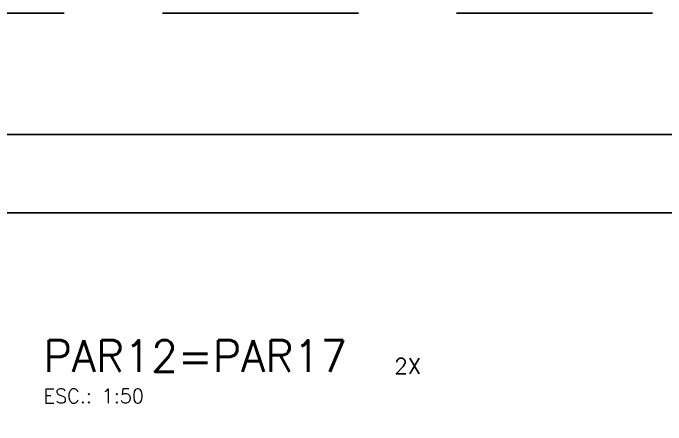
# Model space of a CAD drawing. Extents: x -1 to 122, y -1 to 61.
# Drawn here: x 8.58 to 16.91, y 55.79 to 61.05 of the extents above; entities that cross this region are included whole.
import ezdxf

# ---------------------------------------------------------------- set-up
doc = ezdxf.new("R2010")
doc.units = 0
doc.header["$MEASUREMENT"] = 0
doc.linetypes.add('HIDDEN', pattern=[0.375, 0.25, -0.125])
doc.layers.get('0').update_dxf_attribs({"linetype": 'CONTINUOUS'})
doc.layers.get('Defpoints').update_dxf_attribs({"linetype": 'CONTINUOUS'})
for name, color, linetype in [('ARQ_FOLHA', 7, 'CONTINUOUS'), ('PENA_02', 2, 'CONTINUOUS'), ('PENA_03', 3, 'CONTINUOUS'), ('PENA_06', 6, 'CONTINUOUS')]:
    doc.layers.add(name, color=color, linetype=linetype)
doc.styles.get("Standard").update_dxf_attribs({"font": 'ROMANS.SHX'})

# ---------------------------------------------------------------- blocks, each defined once
blk = doc.blocks.new('FOLHA A1+1 - 1102 X 594')
at = {"layer": 'ARQ_FOLHA', "color": 1}
for points in [[(-1189, 0), (0, 0), (0, 594), (-1189, 594)], [(-1164, 10), (-10, 10), (-10, 584), (-1164, 584)]]:
    blk.add_lwpolyline(points, close=True, dxfattribs=at)
at = {"layer": 'Defpoints', "color": 8, "linetype": 'HIDDEN', "ltscale": 100}
blk.add_lwpolyline([(-1208.5, 609.5), (-1208.5, -15.5), (19.5, -15.5), (19.5, 609.5)], close=True, dxfattribs=at)

msp = doc.modelspace()

# ---------------------------------------------------------------- block references
at = {"xscale": 0.09999999999999938, "yscale": 0.09999999999999938, "zscale": 0.09999999999999938}
msp.add_blockref('FOLHA A1+1 - 1102 X 594', (119.7863, 0.0992), dxfattribs=at)

# ---------------------------------------------------------------- texts
at = {"layer": 'PENA_02', "linetype": 'Continuous'}
msp.add_text('2X', height=0.2, dxfattribs=at).set_placement((13.4448, 56.4439))
at = {"layer": 'PENA_03', "linetype": 'Continuous'}
msp.add_text('ESC.: 1:50', height=0.18, dxfattribs=at).set_placement((8.9712, 56.0732))
at = {"layer": 'PENA_06', "linetype": 'Continuous'}
msp.add_text('PAR12=PAR17', height=0.4, dxfattribs=at).set_placement((8.9712, 56.4732))

doc.saveas('drawing.dxf')
